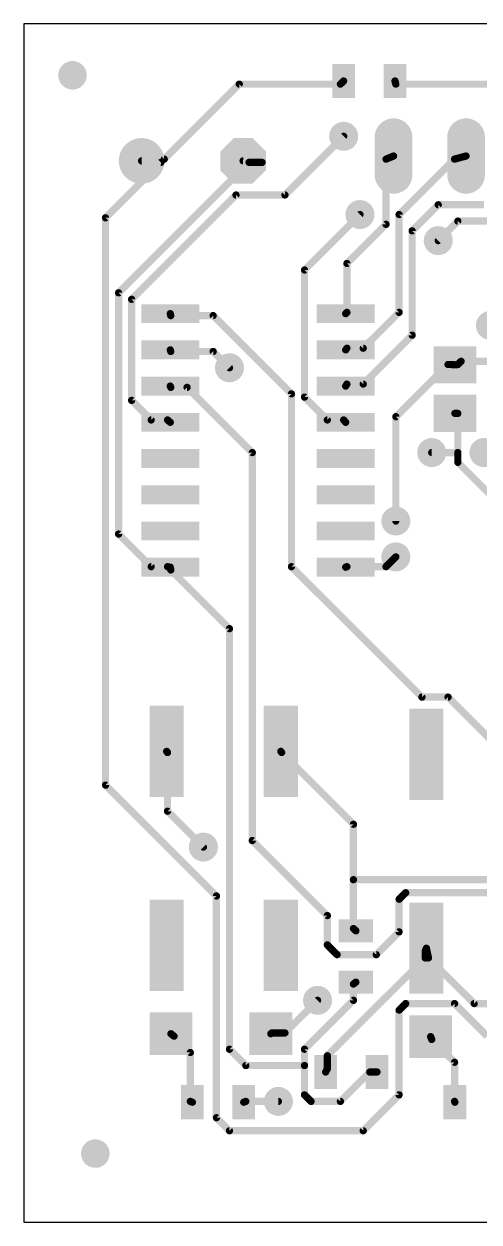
# Model space of a CAD drawing. Extents: x 0 to 99, y 0 to 42.
# Drawn here: x 0 to 15.94, y 0 to 42 of the extents above; entities that cross this region are included whole.
import ezdxf

# ---------------------------------------------------------------- set-up
doc = ezdxf.new("R2010")
doc.units = 0
for name, color, linetype in [('1', 14, 'CONTINUOUS'), ('17', 94, 'CONTINUOUS'), ('18', 94, 'CONTINUOUS'), ('20', 178, 'CONTINUOUS')]:
    doc.layers.add(name, color=color, linetype=linetype)

# ---------------------------------------------------------------- blocks, each defined once
blk = doc.blocks.new('RECT')
blk.add_solid([(-0.5, -0.5), (0.5, -0.5), (-0.5, 0.5), (0.5, 0.5)])
blk = doc.blocks.new('ROUNDP')
at = {"const_width": 0.5}
blk.add_lwpolyline([(0, -0.25, 1), (0, 0.25, 1), (0, -0.25)], format="xyb", dxfattribs=at)
blk = doc.blocks.new('OCTAGONP')
at = {"const_width": 0.5}
blk.add_lwpolyline([(-0.25, -0.1036), (-0.25, 0.1036), (-0.1036, 0.25), (0.1036, 0.25), (0.25, 0.1036), (0.25, -0.1036), (0.1036, -0.25), (-0.1036, -0.25), (-0.25, -0.1036), (-0.25, 0.1036)], dxfattribs=at)
blk = doc.blocks.new('PIE')
at = {"const_width": 0.5}
blk.add_lwpolyline([(0, -0.25, 1), (0, 0.25, 1), (0, -0.25)], format="xyb", dxfattribs=at)
blk = doc.blocks.new('LONGP100')
at = {"const_width": 1}
blk.add_lwpolyline([(-0.5, 0), (0.5, 0)], dxfattribs=at)
at = {"const_width": 0.5}
for points in [[(-0.5, 0.25, 1), (-0.5, -0.25)], [(0.5, -0.25, 1), (0.5, 0.25)]]:
    blk.add_lwpolyline(points, format="xyb", dxfattribs=at)
blk = doc.blocks.new('ROUNDV')
at = {"const_width": 0.5}
blk.add_lwpolyline([(0, -0.25, 1), (0, 0.25, 1), (0, -0.25)], format="xyb", dxfattribs=at)

msp = doc.modelspace()

# ---------------------------------------------------------------- linework, layer by layer
at = {"layer": '1', "const_width": 0.254}
for points in [[(4.9149, 37.2618), (7.5438, 39.8907)], [(7.5438, 39.8907), (11.0871, 39.8907)], [(11.0871, 39.8907), (11.2, 40)], [(13.0302, 39.8907), (13, 40)], [(17.9165, 39.8907), (13.0302, 39.8907)], [(11.2014, 38.0619), (9.144, 36.0045)], [(4.9149, 37.2618), (4.122, 37.2)], [(12.6873, 37.2618), (12.95, 37.37)], [(12.6873, 37.2618), (12.6873, 34.9758)], [(15.0876, 37.2618), (13.1445, 35.3187)], [(15.0876, 37.2618), (15.49, 37.37)], [(4.8006, 37.1475), (2.8575, 35.2044)], [(7.8867, 37.1475), (3.3147, 32.5755)], [(4.8006, 37.1475), (4.122, 37.2)], [(8.3439, 37.1475), (7.678, 37.2)], [(8.3439, 37.1475), (7.8867, 37.1475)], [(7.4295, 36.0045), (3.7719, 32.3469)], [(9.144, 36.0045), (7.4295, 36.0045)], [(14.5161, 35.6616), (13.6017, 34.7472)], [(16.1163, 35.6616), (14.5161, 35.6616)], [(2.8575, 35.2044), (2.8575, 15.3162)], [(11.7729, 35.3187), (9.8298, 33.3756)], [(13.1445, 35.3187), (13.1445, 31.8897)], [(12.6873, 34.9758), (11.3157, 33.6042)], [(13.6017, 34.7472), (13.6017, 31.0896)], [(14.5161, 34.4043), (15.2019, 35.0901)], [(15.2019, 35.0901), (19.3167, 35.0901)], [(11.3157, 33.6042), (11.3157, 31.8897)], [(9.8298, 33.3756), (9.8298, 28.9179)], [(3.3147, 32.5755), (3.3147, 24.1173)], [(3.7719, 32.3469), (3.7719, 28.8036)], [(5.1435, 31.7754), (5.1266, 31.845)], [(11.3157, 31.8897), (11.2734, 31.845)], [(13.1445, 31.8897), (11.8872, 30.6324)], [(6.6294, 31.7754), (5.1435, 31.7754)], [(9.3726, 29.0322), (6.6294, 31.7754)], [(13.6017, 31.0896), (11.8872, 29.3751)], [(5.1435, 30.5181), (5.1266, 30.575)], [(11.3157, 30.6324), (11.2734, 30.575)], [(11.8872, 30.6324), (11.3157, 30.6324)], [(6.6294, 30.5181), (5.1435, 30.5181)], [(7.2009, 29.9466), (6.6294, 30.5181)], [(15.2019, 30.0609), (15.3162, 30.1752)], [(15.3162, 30.1752), (16.3449, 30.1752)], [(14.859, 30.0609), (13.0302, 28.2321)], [(14.9733, 30.0609), (14.859, 30.0609)], [(14.9733, 30.0609), (15.1, 30.05)], [(15.2019, 30.0609), (15.1, 30.05)], [(5.1435, 29.2608), (5.1266, 29.305)], [(11.3157, 29.3751), (11.2734, 29.305)], [(11.8872, 29.3751), (11.3157, 29.3751)], [(5.715, 29.2608), (5.1435, 29.2608)], [(8.001, 26.9748), (5.715, 29.2608)], [(9.3726, 22.9743), (9.3726, 29.0322)], [(9.8298, 28.9179), (10.6299, 28.1178)], [(3.7719, 28.8036), (4.4577, 28.1178)], [(4.4577, 28.1178), (5.0292, 28.1178)], [(5.0292, 28.1178), (5.1266, 28.035)], [(10.6299, 28.1178), (11.2014, 28.1178)], [(11.2014, 28.1178), (11.2734, 28.035)], [(13.0302, 28.2321), (13.0302, 24.5745)], [(15.2019, 28.3464), (15.1, 28.35)], [(15.2019, 28.3464), (15.2019, 26.9748)], [(8.001, 13.3731), (8.001, 26.9748)], [(14.2875, 26.9748), (15.2019, 26.9748)], [(15.2019, 26.9748), (15.2019, 26.6319)], [(15.2019, 26.6319), (16.4592, 25.3746)], [(3.3147, 24.1173), (4.4577, 22.9743)], [(4.4577, 22.9743), (5.0292, 22.9743)], [(5.0292, 22.9743), (5.1266, 22.955)], [(13.9446, 18.4023), (9.3726, 22.9743)], [(11.3157, 22.9743), (11.2734, 22.955)], [(12.6873, 22.9743), (11.3157, 22.9743)], [(13.0302, 23.3172), (12.6873, 22.9743)], [(5.1435, 22.86), (5.1266, 22.955)], [(5.1435, 22.86), (7.2009, 20.8026)], [(7.2009, 20.8026), (7.2009, 6.0579)], [(14.859, 18.4023), (13.9446, 18.4023)], [(17.145, 16.1163), (14.859, 18.4023)], [(5.0292, 16.4592), (5, 16.5)], [(5.0292, 14.4018), (5.0292, 16.4592)], [(9.0297, 16.4592), (9, 16.5)], [(9.0297, 16.4592), (11.5443, 13.9446)], [(2.8575, 15.3162), (6.7437, 11.43)], [(6.2865, 13.1445), (5.0292, 14.4018)], [(11.5443, 13.9446), (11.5443, 12.0015)], [(10.6299, 10.7442), (8.001, 13.3731)], [(11.5443, 12.0015), (11.5443, 10.287)], [(11.5443, 12.0015), (21.9456, 12.0015)], [(6.7437, 11.43), (6.7437, 3.6576)], [(13.3731, 11.5443), (13.1445, 11.3157)], [(13.1445, 11.3157), (13.1445, 10.1727)], [(21.717, 11.5443), (13.3731, 11.5443)], [(10.6299, 9.7155), (10.6299, 10.7442)], [(11.5443, 10.287), (11.63, 10.21)], [(13.1445, 10.1727), (12.3444, 9.3726)], [(10.9728, 9.3726), (10.6299, 9.7155)], [(14.0589, 9.4869), (14.1, 9.6)], [(14.1732, 9.2583), (14.1, 9.6)], [(14.0589, 9.2583), (10.6299, 5.8293)], [(12.3444, 9.3726), (10.9728, 9.3726)], [(14.0589, 9.4869), (14.0589, 9.2583)], [(14.1732, 9.2583), (15.7734, 7.6581)], [(11.5443, 8.3439), (11.63, 8.41)], [(11.5443, 8.3439), (11.5443, 7.7724)], [(10.287, 7.7724), (9.144, 6.6294)], [(11.5443, 7.7724), (9.8298, 6.0579)], [(13.1445, 7.4295), (13.3731, 7.6581)], [(13.3731, 7.6581), (15.0876, 7.6581)], [(15.0876, 7.6581), (16.2306, 6.5151)], [(15.7734, 7.6581), (18.6309, 7.6581)], [(13.1445, 4.4577), (13.1445, 7.4295)], [(5.2578, 6.5151), (5.15, 6.6)], [(8.6868, 6.6294), (8.65, 6.6)], [(9.144, 6.6294), (8.6868, 6.6294)], [(5.2578, 6.5151), (5.8293, 5.9436)], [(14.2875, 6.4008), (14.25, 6.5)], [(14.2875, 6.4008), (15.0876, 5.6007)], [(5.8293, 5.9436), (5.8293, 4.2291)], [(7.2009, 6.0579), (7.7724, 5.4864)], [(9.8298, 6.0579), (9.8298, 5.4864)], [(10.6299, 5.8293), (10.6299, 5.3721)], [(7.7724, 5.4864), (9.8298, 5.4864)], [(9.8298, 5.4864), (9.8298, 4.4577)], [(10.6299, 5.3721), (10.57, 5.26)], [(15.0876, 5.6007), (15.0876, 4.2291)], [(11.0871, 4.2291), (12.1158, 5.2578)], [(12.1158, 5.2578), (12.3444, 5.2578)], [(12.3444, 5.2578), (12.37, 5.26)], [(5.8293, 4.2291), (5.9, 4.2)], [(7.7724, 4.2291), (7.7, 4.2)], [(8.9154, 4.2291), (7.7724, 4.2291)], [(9.8298, 4.4577), (10.0584, 4.2291)], [(10.0584, 4.2291), (11.0871, 4.2291)], [(11.8872, 3.2004), (13.1445, 4.4577)], [(15.0876, 4.2291), (15.1, 4.2)], [(6.7437, 3.6576), (7.2009, 3.2004)], [(7.2009, 3.2004), (11.8872, 3.2004)]]:
    msp.add_lwpolyline(points, dxfattribs=at)
at = {"layer": '1', "const_width": 0.127}
for points in [[(7.5438, 39.9542, 1), (7.5438, 39.8272)], [(7.5887, 39.8458, 1), (7.4989, 39.9356)], [(11.0429, 39.9363, 1), (11.1313, 39.8451)], [(11.0871, 39.8272, 1), (11.0871, 39.9542)], [(11.2442, 39.9544, 1), (11.1558, 40.0456)], [(13.0612, 40.0169, 1), (12.9388, 39.9831)], [(13.0302, 39.9542, 1), (13.0302, 39.8272)], [(12.969, 39.8738, 1), (13.0914, 39.9076)], [(11.2463, 38.017, 1), (11.1565, 38.1068)], [(4.9198, 37.1985, 1), (4.91, 37.3251)], [(12.7508, 37.2618, 1), (12.6238, 37.2618)], [(12.6631, 37.3205, 1), (12.7115, 37.2031)], [(12.9742, 37.3113, 1), (12.9258, 37.4287)], [(15.0711, 37.3231, 1), (15.1041, 37.2005)], [(15.1325, 37.2169, 1), (15.0427, 37.3067)], [(15.5065, 37.3087, 1), (15.4735, 37.4313)], [(4.1269, 37.2633, 1), (4.1171, 37.1367)], [(4.1171, 37.2633, 1), (4.1269, 37.1367)], [(4.8455, 37.1026, 1), (4.7557, 37.1924)], [(4.7957, 37.0842, 1), (4.8055, 37.2108)], [(4.87, 37.3067, 1), (4.9598, 37.2169)], [(7.683, 37.2633, 1), (7.673, 37.1367)], [(7.8867, 37.211, 1), (7.8867, 37.084)], [(7.9316, 37.1026, 1), (7.8418, 37.1924)], [(8.3389, 37.0842, 1), (8.3489, 37.2108)], [(8.3439, 37.084, 1), (8.3439, 37.211)], [(7.4295, 36.068, 1), (7.4295, 35.941)], [(7.4744, 35.9596, 1), (7.3846, 36.0494)], [(9.144, 35.941, 1), (9.144, 36.068)], [(9.0991, 36.0494, 1), (9.1889, 35.9596)], [(14.5161, 35.7251, 1), (14.5161, 35.5981)], [(14.561, 35.6167, 1), (14.4712, 35.7065)], [(2.921, 35.2044, 1), (2.794, 35.2044)], [(2.8126, 35.2493, 1), (2.9024, 35.1595)], [(11.8178, 35.2738, 1), (11.728, 35.3636)], [(13.208, 35.3187, 1), (13.081, 35.3187)], [(13.0996, 35.3636, 1), (13.1894, 35.2738)], [(12.6238, 34.9758, 1), (12.7508, 34.9758)], [(12.7322, 34.9309, 1), (12.6424, 35.0207)], [(13.6652, 34.7472, 1), (13.5382, 34.7472)], [(15.2019, 35.1536, 1), (15.2019, 35.0266)], [(15.2468, 35.0452, 1), (15.157, 35.135)], [(13.5568, 34.7921, 1), (13.6466, 34.7023)], [(14.4712, 34.4492, 1), (14.561, 34.3594)], [(11.3792, 33.6042, 1), (11.2522, 33.6042)], [(11.2708, 33.6491, 1), (11.3606, 33.5593)], [(9.8933, 33.3756, 1), (9.7663, 33.3756)], [(9.7849, 33.4205, 1), (9.8747, 33.3307)], [(3.3782, 32.5755, 1), (3.2512, 32.5755)], [(3.2698, 32.6204, 1), (3.3596, 32.5306)], [(3.8354, 32.3469, 1), (3.7084, 32.3469)], [(3.727, 32.3918, 1), (3.8168, 32.302)], [(5.1883, 31.86, 1), (5.0649, 31.83)], [(11.2273, 31.8886, 1), (11.3195, 31.8014)], [(11.2522, 31.8897, 1), (11.3792, 31.8897)], [(11.3618, 31.8461, 1), (11.2696, 31.9333)], [(13.081, 31.8897, 1), (13.208, 31.8897)], [(13.1894, 31.8448, 1), (13.0996, 31.9346)], [(5.1435, 31.8389, 1), (5.1435, 31.7119)], [(5.0818, 31.7604, 1), (5.2052, 31.7904)], [(6.6743, 31.8203, 1), (6.5845, 31.7305)], [(6.6294, 31.7119, 1), (6.6294, 31.8389)], [(13.5382, 31.0896, 1), (13.6652, 31.0896)], [(13.6466, 31.0447, 1), (13.5568, 31.1345)], [(5.1875, 30.5931, 1), (5.0657, 30.5569)], [(11.2223, 30.6127, 1), (11.3245, 30.5373)], [(11.3157, 30.6959, 1), (11.3157, 30.5689)], [(11.3668, 30.5947, 1), (11.2646, 30.6701)], [(11.8423, 30.6773, 1), (11.9321, 30.5875)], [(11.8872, 30.5689, 1), (11.8872, 30.6959)], [(5.1435, 30.5816, 1), (5.1435, 30.4546)], [(5.0826, 30.5, 1), (5.2044, 30.5362)], [(6.6743, 30.563, 1), (6.5845, 30.4732)], [(6.6294, 30.4546, 1), (6.6294, 30.5816)], [(15.3162, 30.2387, 1), (15.3162, 30.1117)], [(15.3611, 30.1303, 1), (15.2713, 30.2201)], [(7.156, 29.9017, 1), (7.2458, 29.9915)], [(14.859, 30.1244, 1), (14.859, 29.9974)], [(14.9039, 30.016, 1), (14.8141, 30.1058)], [(14.9787, 30.1242, 1), (14.9679, 29.9976)], [(14.9733, 29.9974, 1), (14.9733, 30.1244)], [(15.0932, 30.1131, 1), (15.1068, 29.9869)], [(15.0946, 29.9867, 1), (15.1054, 30.1133)], [(15.157, 30.1058, 1), (15.2468, 30.016)], [(15.2087, 29.9978, 1), (15.1951, 30.124)], [(5.1859, 29.3277, 1), (5.0673, 29.2823)], [(11.219, 29.3378, 1), (11.3278, 29.2722)], [(11.3157, 29.4386, 1), (11.3157, 29.3116)], [(11.3701, 29.3423, 1), (11.2613, 29.4079)], [(11.8423, 29.42, 1), (11.9321, 29.3302)], [(11.8872, 29.3116, 1), (11.8872, 29.4386)], [(5.1435, 29.3243, 1), (5.1435, 29.1973)], [(5.0842, 29.2381, 1), (5.2028, 29.2835)], [(5.7599, 29.3057, 1), (5.6701, 29.2159)], [(5.715, 29.1973, 1), (5.715, 29.3243)], [(9.4361, 29.0322, 1), (9.3091, 29.0322)], [(9.3277, 28.9873, 1), (9.4175, 29.0771)], [(9.8747, 28.9628, 1), (9.7849, 28.873)], [(9.7663, 28.9179, 1), (9.8933, 28.9179)], [(3.8168, 28.8485, 1), (3.727, 28.7587)], [(3.7084, 28.8036, 1), (3.8354, 28.8036)], [(4.4577, 28.1813, 1), (4.4577, 28.0543)], [(4.4128, 28.0729, 1), (4.5026, 28.1627)], [(5.0703, 28.1662, 1), (4.9881, 28.0694)], [(5.0292, 28.0543, 1), (5.0292, 28.1813)], [(5.0855, 27.9866, 1), (5.1677, 28.0834)], [(10.6299, 28.1813, 1), (10.6299, 28.0543)], [(10.585, 28.0729, 1), (10.6748, 28.1627)], [(11.2493, 28.1595, 1), (11.1535, 28.0761)], [(11.2014, 28.0543, 1), (11.2014, 28.1813)], [(11.2255, 27.9933, 1), (11.3213, 28.0767)], [(13.0937, 28.2321, 1), (12.9667, 28.2321)], [(12.9853, 28.277, 1), (13.0751, 28.1872)], [(15.1022, 28.4135, 1), (15.0978, 28.2865)], [(15.2654, 28.3464, 1), (15.1384, 28.3464)], [(15.1997, 28.2829, 1), (15.2041, 28.4099)], [(8.0645, 26.9748, 1), (7.9375, 26.9748)], [(7.9561, 26.9299, 1), (8.0459, 27.0197)], [(14.2875, 27.0383, 1), (14.2875, 26.9113)], [(15.2654, 26.9748, 1), (15.1384, 26.9748)], [(15.1384, 26.9748, 1), (15.2654, 26.9748)], [(15.2019, 26.9113, 1), (15.2019, 27.0383)], [(15.2468, 26.6768, 1), (15.157, 26.587)], [(15.1384, 26.6319, 1), (15.2654, 26.6319)], [(12.9667, 24.5745, 1), (13.0937, 24.5745)], [(3.3596, 24.1622, 1), (3.2698, 24.0724)], [(3.2512, 24.1173, 1), (3.3782, 24.1173)], [(4.4577, 23.0378, 1), (4.4577, 22.9108)], [(5.0415, 23.0366, 1), (5.0169, 22.912)], [(5.0292, 22.9108, 1), (5.0292, 23.0378)], [(9.4175, 23.0192, 1), (9.3277, 22.9294)], [(11.3157, 23.0378, 1), (11.3157, 22.9108)], [(11.3421, 22.9165, 1), (11.2893, 23.0321)], [(12.6873, 22.9108, 1), (12.6873, 23.0378)], [(13.0751, 23.2723, 1), (12.9853, 23.3621)], [(4.4128, 22.9294, 1), (4.5026, 23.0192)], [(5.1891, 22.9661, 1), (5.0641, 22.9439)], [(5.1884, 22.9049, 1), (5.0986, 22.8151)], [(5.081, 22.8489, 1), (5.206, 22.8711)], [(5.1143, 22.8927, 1), (5.1389, 23.0173)], [(9.3091, 22.9743, 1), (9.4361, 22.9743)], [(11.247, 23.0128, 1), (11.2998, 22.8972)], [(12.6424, 23.0192, 1), (12.7322, 22.9294)], [(7.2644, 20.8026, 1), (7.1374, 20.8026)], [(7.156, 20.7577, 1), (7.2458, 20.8475)], [(13.9446, 18.4658, 1), (13.9446, 18.3388)], [(13.8997, 18.3574, 1), (13.9895, 18.4472)], [(14.9039, 18.4472, 1), (14.8141, 18.3574)], [(14.859, 18.3388, 1), (14.859, 18.4658)], [(5.0516, 16.537, 1), (4.9484, 16.463)], [(5.0927, 16.4592, 1), (4.9657, 16.4592)], [(4.9776, 16.4222, 1), (5.0808, 16.4962)], [(9.0513, 16.5374, 1), (8.9487, 16.4626)], [(9.0746, 16.5041, 1), (8.9848, 16.4143)], [(8.9784, 16.4218, 1), (9.081, 16.4966)], [(2.9024, 15.3611, 1), (2.8126, 15.2713)], [(2.794, 15.3162, 1), (2.921, 15.3162)], [(5.0741, 14.4467, 1), (4.9843, 14.3569)], [(4.9657, 14.4018, 1), (5.0927, 14.4018)], [(11.6078, 13.9446, 1), (11.4808, 13.9446)], [(11.4994, 13.8997, 1), (11.5892, 13.9895)], [(8.0459, 13.418, 1), (7.9561, 13.3282)], [(6.2416, 13.0996, 1), (6.3314, 13.1894)], [(7.9375, 13.3731, 1), (8.0645, 13.3731)], [(11.6078, 12.0015, 1), (11.4808, 12.0015)], [(11.5443, 12.065, 1), (11.5443, 11.938)], [(11.4808, 12.0015, 1), (11.6078, 12.0015)], [(6.8072, 11.43, 1), (6.6802, 11.43)], [(6.6988, 11.3851, 1), (6.7886, 11.4749)], [(13.208, 11.3157, 1), (13.081, 11.3157)], [(13.0996, 11.3606, 1), (13.1894, 11.2708)], [(13.3731, 11.6078, 1), (13.3731, 11.4808)], [(13.418, 11.4994, 1), (13.3282, 11.5892)], [(10.6934, 10.7442, 1), (10.5664, 10.7442)], [(10.585, 10.6993, 1), (10.6748, 10.7891)], [(11.4808, 10.287, 1), (11.6078, 10.287)], [(11.5867, 10.3342, 1), (11.5019, 10.2398)], [(11.5876, 10.1628, 1), (11.6724, 10.2572)], [(13.081, 10.1727, 1), (13.208, 10.1727)], [(13.1894, 10.1278, 1), (13.0996, 10.2176)], [(10.6748, 9.7604, 1), (10.585, 9.6706)], [(10.5664, 9.7155, 1), (10.6934, 9.7155)], [(14.1621, 9.6133, 1), (14.0379, 9.5867)], [(14.1597, 9.5783, 1), (14.0403, 9.6217)], [(10.9728, 9.4361, 1), (10.9728, 9.3091)], [(10.9279, 9.3277, 1), (11.0177, 9.4175)], [(12.2995, 9.4175, 1), (12.3893, 9.3277)], [(12.3444, 9.3091, 1), (12.3444, 9.4361)], [(14.1224, 9.4869, 1), (13.9954, 9.4869)], [(13.9992, 9.5086, 1), (14.1186, 9.4652)], [(13.9954, 9.2583, 1), (14.1224, 9.2583)], [(14.1038, 9.2134, 1), (14.014, 9.3032)], [(14.2181, 9.3032, 1), (14.1283, 9.2134)], [(14.1111, 9.245, 1), (14.2353, 9.2716)], [(11.6078, 8.3439, 1), (11.4808, 8.3439)], [(11.5055, 8.3942, 1), (11.5831, 8.2936)], [(11.6688, 8.3597, 1), (11.5912, 8.4603)], [(10.3319, 7.7275, 1), (10.2421, 7.8173)], [(11.4808, 7.7724, 1), (11.6078, 7.7724)], [(11.5892, 7.7275, 1), (11.4994, 7.8173)], [(13.3731, 7.7216, 1), (13.3731, 7.5946)], [(13.418, 7.6132, 1), (13.3282, 7.703)], [(15.1325, 7.703, 1), (15.0427, 7.6132)], [(15.0876, 7.5946, 1), (15.0876, 7.7216)], [(15.7734, 7.7216, 1), (15.7734, 7.5946)], [(15.7285, 7.6132, 1), (15.8183, 7.703)], [(13.208, 7.4295, 1), (13.081, 7.4295)], [(13.0996, 7.4744, 1), (13.1894, 7.3846)], [(5.1893, 6.6499, 1), (5.1107, 6.5501)], [(8.6868, 6.6929, 1), (8.6868, 6.5659)], [(8.7264, 6.5798, 1), (8.6472, 6.679)], [(9.0991, 6.6743, 1), (9.1889, 6.5845)], [(9.144, 6.5659, 1), (9.144, 6.6929)], [(5.3027, 6.56, 1), (5.2129, 6.4702)], [(5.2185, 6.4652, 1), (5.2971, 6.565)], [(8.6104, 6.6496, 1), (8.6896, 6.5504)], [(14.3094, 6.5225, 1), (14.1906, 6.4775)], [(14.3324, 6.4457, 1), (14.2426, 6.3559)], [(14.2281, 6.3783, 1), (14.3469, 6.4233)], [(5.8928, 5.9436, 1), (5.7658, 5.9436)], [(5.7844, 5.8987, 1), (5.8742, 5.9885)], [(7.2458, 6.1028, 1), (7.156, 6.013)], [(7.1374, 6.0579, 1), (7.2644, 6.0579)], [(9.8933, 6.0579, 1), (9.7663, 6.0579)], [(9.7849, 6.1028, 1), (9.8747, 6.013)], [(10.6934, 5.8293, 1), (10.5664, 5.8293)], [(10.585, 5.8742, 1), (10.6748, 5.7844)], [(7.7724, 5.5499, 1), (7.7724, 5.4229)], [(7.7275, 5.4415, 1), (7.8173, 5.5313)], [(9.8933, 5.4864, 1), (9.7663, 5.4864)], [(9.7663, 5.4864, 1), (9.8933, 5.4864)], [(9.8298, 5.4229, 1), (9.8298, 5.5499)], [(10.6859, 5.3422, 1), (10.5739, 5.402)], [(15.1511, 5.6007, 1), (15.0241, 5.6007)], [(15.0427, 5.5558, 1), (15.1325, 5.6456)], [(10.514, 5.2899, 1), (10.626, 5.2301)], [(10.5664, 5.3721, 1), (10.6934, 5.3721)], [(12.1158, 5.3213, 1), (12.1158, 5.1943)], [(12.1607, 5.2129, 1), (12.0709, 5.3027)], [(12.339, 5.3211, 1), (12.3498, 5.1945)], [(12.3444, 5.1943, 1), (12.3444, 5.3213)], [(12.3754, 5.1967, 1), (12.3646, 5.3233)], [(5.8535, 4.2878, 1), (5.8051, 4.1704)], [(5.7658, 4.2291, 1), (5.8928, 4.2291)], [(5.8758, 4.1413, 1), (5.9242, 4.2587)], [(7.6763, 4.2589, 1), (7.7237, 4.1411)], [(7.7724, 4.2926, 1), (7.7724, 4.1656)], [(7.7961, 4.1702, 1), (7.7487, 4.288)], [(8.9154, 4.1656, 1), (8.9154, 4.2926)], [(9.8747, 4.5026, 1), (9.7849, 4.4128)], [(9.7663, 4.4577, 1), (9.8933, 4.4577)], [(10.0584, 4.2926, 1), (10.0584, 4.1656)], [(10.0135, 4.1842, 1), (10.1033, 4.274)], [(11.0422, 4.274, 1), (11.132, 4.1842)], [(11.0871, 4.1656, 1), (11.0871, 4.2926)], [(13.081, 4.4577, 1), (13.208, 4.4577)], [(13.1894, 4.4128, 1), (13.0996, 4.5026)], [(15.146, 4.254, 1), (15.0292, 4.2042)], [(15.0241, 4.2291, 1), (15.1511, 4.2291)], [(15.0416, 4.1751, 1), (15.1584, 4.2249)], [(6.7886, 3.7025, 1), (6.6988, 3.6127)], [(6.6802, 3.6576, 1), (6.8072, 3.6576)], [(7.2009, 3.2639, 1), (7.2009, 3.1369)], [(7.156, 3.1555, 1), (7.2458, 3.2453)], [(11.8423, 3.2453, 1), (11.9321, 3.1555)], [(11.8872, 3.1369, 1), (11.8872, 3.2639)]]:
    msp.add_lwpolyline(points, format="xyb", dxfattribs=at)
at = {"layer": '20'}
for p, q in [((99, 42), (0, 42)), ((0, 42), (0, 0)), ((0, 0), (99, 0))]:
    msp.add_line(p, q, dxfattribs=at)

# ---------------------------------------------------------------- block references
at = {"layer": '1'}
for p in [(1.7, 40.2), (2.5, 2.4)]:
    msp.add_blockref('PIE', p, dxfattribs=at)
for p, xscale, yscale, rotation in [((11.2, 40), 0.8, 1.2, 180), ((13, 40), 0.8, 1.2, 180), ((5.1266, 31.845), 0.6604, 2.032, 270), ((11.2734, 31.845), 0.6604, 2.032, 270), ((5.1266, 30.575), 0.6604, 2.032, 270), ((11.2734, 30.575), 0.6604, 2.032, 270), ((15.1, 30.05), 1.3, 1.5, 270), ((5.1266, 29.305), 0.6604, 2.032, 270), ((11.2734, 29.305), 0.6604, 2.032, 270), ((15.1, 28.35), 1.3, 1.5, 270), ((5.1266, 28.035), 0.6604, 2.032, 270), ((11.2734, 28.035), 0.6604, 2.032, 270), ((5.1266, 26.765), 0.6604, 2.032, 270), ((11.2734, 26.765), 0.6604, 2.032, 270), ((5.1266, 25.495), 0.6604, 2.032, 270), ((11.2734, 25.495), 0.6604, 2.032, 270), ((5.1266, 24.225), 0.6604, 2.032, 270), ((11.2734, 24.225), 0.6604, 2.032, 270), ((5.1266, 22.955), 0.6604, 2.032, 270), ((11.2734, 22.955), 0.6604, 2.032, 270), ((5, 16.5), 3.2, 1.2, 270), ((9, 16.5), 3.2, 1.2, 270), ((14.1, 16.4), 3.2, 1.2, 90), ((5, 9.7), 3.2, 1.2, 270), ((9, 9.7), 3.2, 1.2, 270), ((14.1, 9.6), 3.2, 1.2, 90), ((11.63, 10.21), 0.8, 1.2, 270), ((11.63, 8.41), 0.8, 1.2, 270), ((5.15, 6.6), 1.5, 1.5, 90), ((8.65, 6.6), 1.5, 1.5, 90), ((14.25, 6.5), 1.5, 1.5, 90), ((5.9, 4.2), 0.8, 1.2, 180), ((7.7, 4.2), 0.8, 1.2, 180), ((15.1, 4.2), 0.8, 1.2, 180)]:
    msp.add_blockref('RECT', p, dxfattribs=dict(at, xscale=xscale, yscale=yscale, rotation=rotation))
at = {"layer": '1', "xscale": 0.8, "yscale": 1.2}
for p in [(10.57, 5.26), (12.37, 5.26)]:
    msp.add_blockref('RECT', p, dxfattribs=at)
at = {"layer": '17', "xscale": 1.3208, "yscale": 1.3208, "rotation": 90}
for p in [(12.95, 37.37), (15.49, 37.37)]:
    msp.add_blockref('LONGP100', p, dxfattribs=at)
at = {"layer": '17', "xscale": 1.6002, "yscale": 1.6002}
for name, p in [('ROUNDP', (4.122, 37.2)), ('OCTAGONP', (7.678, 37.2))]:
    msp.add_blockref(name, p, dxfattribs=at)
at = {"layer": '18', "xscale": 1.016, "yscale": 1.016}
for p in [(11.2014, 38.0619), (11.7729, 35.3187), (14.5161, 34.4043), (16.3449, 31.4325), (7.2009, 29.9466), (14.2875, 26.9748), (16.1163, 26.9748), (13.0302, 24.5745), (13.0302, 23.3172), (6.2865, 13.1445), (10.287, 7.7724), (8.9154, 4.2291)]:
    msp.add_blockref('ROUNDV', p, dxfattribs=at)

doc.saveas('drawing.dxf')
